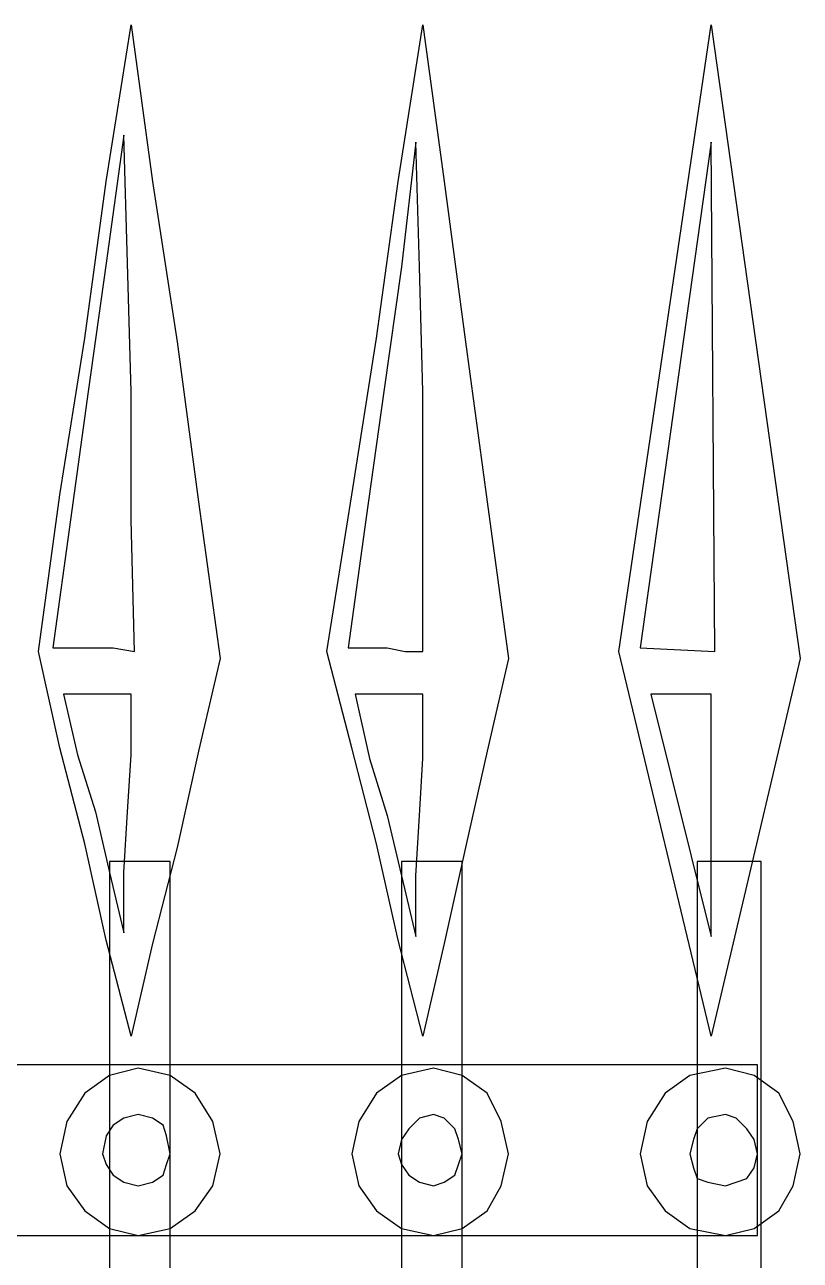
# Model space of a CAD drawing. Header units: centimetres. Extents: x -54 to 59, y -92 to 20.
# Drawn here: x 40.83 to 57.76, y -7.1 to 19.86 of the extents above; entities that cross this region are included whole.
import ezdxf

# ---------------------------------------------------------------- set-up
doc = ezdxf.new("R2010")
doc.units = ezdxf.units.CM
doc.header["$MEASUREMENT"] = 0
doc.layers.add('layer 1', color=7, linetype='Continuous')

msp = doc.modelspace()

# ---------------------------------------------------------------- linework, layer by layer
at = {"layer": 'layer 1', "color": 29}
for points, knots in [([(43.14886, 19.86279), (43.14886, 19.86279), (42.60472, 16.44252), (42.60472, 16.44252), (42.60472, 16.44252), (42.60472, 16.44252), (42.13832, 13.02224), (42.13832, 13.02224), (42.13832, 13.02224), (42.13832, 13.02224), (41.59419, 9.60197), (41.59419, 9.60197), (41.59419, 9.60197), (41.59419, 9.60197), (41.12779, 6.18169), (41.12779, 6.18169), (41.12779, 6.18169), (41.12779, 6.18169), (41.59419, 4.08289), (41.59419, 4.08289), (41.59419, 4.08289), (41.59419, 4.08289), (42.13832, 1.98408), (42.13832, 1.98408), (42.13832, 1.98408), (42.13832, 1.98408), (42.60472, -0.11473), (42.60472, -0.11473), (42.60472, -0.11473), (42.60472, -0.11473), (43.14886, -2.21353), (43.14886, -2.21353), (43.14886, -2.21353), (43.14886, -2.21353), (43.61526, -0.19246), (43.61526, -0.19246), (43.61526, -0.19246), (43.61526, -0.19246), (44.15939, 1.90635), (44.15939, 1.90635), (44.15939, 1.90635), (44.15939, 1.90635), (44.62579, 4.00515), (44.62579, 4.00515), (44.62579, 4.00515), (44.62579, 4.00515), (45.0922, 6.02622), (45.0922, 6.02622), (45.0922, 6.02622), (45.0922, 6.02622), (44.62579, 9.4465), (44.62579, 9.4465), (44.62579, 9.4465), (44.62579, 9.4465), (44.15939, 12.94451), (44.15939, 12.94451), (44.15939, 12.94451), (44.15939, 12.94451), (43.61526, 16.44252), (43.61526, 16.44252), (43.61526, 16.44252), (43.61526, 16.44252), (43.14886, 19.86279), (43.14886, 19.86279)], [0, 0, 0, 0, 0.0625, 0.0625, 0.0625, 0.0625, 0.125, 0.125, 0.125, 0.125, 0.1875, 0.1875, 0.1875, 0.1875, 0.25, 0.25, 0.25, 0.25, 0.3125, 0.3125, 0.3125, 0.3125, 0.375, 0.375, 0.375, 0.375, 0.4375, 0.4375, 0.4375, 0.4375, 0.5, 0.5, 0.5, 0.5, 0.5625, 0.5625, 0.5625, 0.5625, 0.625, 0.625, 0.625, 0.625, 0.6875, 0.6875, 0.6875, 0.6875, 0.75, 0.75, 0.75, 0.75, 0.8125, 0.8125, 0.8125, 0.8125, 0.875, 0.875, 0.875, 0.875, 0.9375, 0.9375, 0.9375, 0.9375, 1, 1, 1, 1]), ([(49.52301, 19.86279), (49.52301, 19.86279), (48.97887, 16.44252), (48.97887, 16.44252), (48.97887, 16.44252), (48.97887, 16.44252), (48.51247, 13.02224), (48.51247, 13.02224), (48.51247, 13.02224), (48.51247, 13.02224), (47.96834, 9.60197), (47.96834, 9.60197), (47.96834, 9.60197), (47.96834, 9.60197), (47.4242, 6.18169), (47.4242, 6.18169), (47.4242, 6.18169), (47.4242, 6.18169), (47.96834, 4.08289), (47.96834, 4.08289), (47.96834, 4.08289), (47.96834, 4.08289), (48.51247, 1.98408), (48.51247, 1.98408), (48.51247, 1.98408), (48.51247, 1.98408), (48.97887, -0.11473), (48.97887, -0.11473), (48.97887, -0.11473), (48.97887, -0.11473), (49.52301, -2.21353), (49.52301, -2.21353), (49.52301, -2.21353), (49.52301, -2.21353), (49.98941, -0.19246), (49.98941, -0.19246), (49.98941, -0.19246), (49.98941, -0.19246), (50.45581, 1.90635), (50.45581, 1.90635), (50.45581, 1.90635), (50.45581, 1.90635), (50.92221, 4.00515), (50.92221, 4.00515), (50.92221, 4.00515), (50.92221, 4.00515), (51.38861, 6.02622), (51.38861, 6.02622), (51.38861, 6.02622), (51.38861, 6.02622), (50.92221, 9.4465), (50.92221, 9.4465), (50.92221, 9.4465), (50.92221, 9.4465), (50.45581, 12.94451), (50.45581, 12.94451), (50.45581, 12.94451), (50.45581, 12.94451), (49.98941, 16.44252), (49.98941, 16.44252), (49.98941, 16.44252), (49.98941, 16.44252), (49.52301, 19.86279), (49.52301, 19.86279)], [0, 0, 0, 0, 0.0625, 0.0625, 0.0625, 0.0625, 0.125, 0.125, 0.125, 0.125, 0.1875, 0.1875, 0.1875, 0.1875, 0.25, 0.25, 0.25, 0.25, 0.3125, 0.3125, 0.3125, 0.3125, 0.375, 0.375, 0.375, 0.375, 0.4375, 0.4375, 0.4375, 0.4375, 0.5, 0.5, 0.5, 0.5, 0.5625, 0.5625, 0.5625, 0.5625, 0.625, 0.625, 0.625, 0.625, 0.6875, 0.6875, 0.6875, 0.6875, 0.75, 0.75, 0.75, 0.75, 0.8125, 0.8125, 0.8125, 0.8125, 0.875, 0.875, 0.875, 0.875, 0.9375, 0.9375, 0.9375, 0.9375, 1, 1, 1, 1]), ([(55.81942, 19.86279), (55.81942, 19.86279), (53.79835, 6.18169), (53.79835, 6.18169), (53.79835, 6.18169), (53.79835, 6.18169), (55.81942, -2.21353), (55.81942, -2.21353), (55.81942, -2.21353), (55.81942, -2.21353), (57.76276, 6.02622), (57.76276, 6.02622), (57.76276, 6.02622), (57.76276, 6.02622), (55.81942, 19.86279), (55.81942, 19.86279)], [0, 0, 0, 0, 0.25, 0.25, 0.25, 0.25, 0.5, 0.5, 0.5, 0.5, 0.75, 0.75, 0.75, 0.75, 1, 1, 1, 1]), ([(42.68246, 1.59541), (42.68246, 1.59541), (42.99339, 1.59541), (42.99339, 1.59541), (42.99339, 1.59541), (42.99339, 1.59541), (43.38206, 1.59541), (43.38206, 1.59541), (43.38206, 1.59541), (43.38206, 1.59541), (43.69299, 1.59541), (43.69299, 1.59541), (43.69299, 1.59541), (43.69299, 1.59541), (44.00393, 1.59541), (44.00393, 1.59541), (44.00393, 1.59541), (44.00393, 1.59541), (44.00393, -19.23718), (44.00393, -19.23718), (44.00393, -19.23718), (44.00393, -19.23718), (44.00393, -40.1475), (44.00393, -40.1475), (44.00393, -40.1475), (44.00393, -40.1475), (44.00393, -60.98008), (44.00393, -60.98008), (44.00393, -60.98008), (44.00393, -60.98008), (44.00393, -81.8904), (44.00393, -81.8904), (44.00393, -81.8904), (44.00393, -81.8904), (43.69299, -81.8904), (43.69299, -81.8904), (43.69299, -81.8904), (43.69299, -81.8904), (43.38206, -81.8904), (43.38206, -81.8904), (43.38206, -81.8904), (43.38206, -81.8904), (42.99339, -81.8904), (42.99339, -81.8904), (42.99339, -81.8904), (42.99339, -81.8904), (42.68246, -81.8904), (42.68246, -81.8904), (42.68246, -81.8904), (42.68246, -81.8904), (42.68246, -60.98008), (42.68246, -60.98008), (42.68246, -60.98008), (42.68246, -60.98008), (42.68246, -40.1475), (42.68246, -40.1475), (42.68246, -40.1475), (42.68246, -40.1475), (42.68246, -19.23718), (42.68246, -19.23718), (42.68246, -19.23718), (42.68246, -19.23718), (42.68246, 1.59541), (42.68246, 1.59541)], [0, 0, 0, 0, 0.0625, 0.0625, 0.0625, 0.0625, 0.125, 0.125, 0.125, 0.125, 0.1875, 0.1875, 0.1875, 0.1875, 0.25, 0.25, 0.25, 0.25, 0.3125, 0.3125, 0.3125, 0.3125, 0.375, 0.375, 0.375, 0.375, 0.4375, 0.4375, 0.4375, 0.4375, 0.5, 0.5, 0.5, 0.5, 0.5625, 0.5625, 0.5625, 0.5625, 0.625, 0.625, 0.625, 0.625, 0.6875, 0.6875, 0.6875, 0.6875, 0.75, 0.75, 0.75, 0.75, 0.8125, 0.8125, 0.8125, 0.8125, 0.875, 0.875, 0.875, 0.875, 0.9375, 0.9375, 0.9375, 0.9375, 1, 1, 1, 1]), ([(49.05661, 1.59541), (49.05661, 1.59541), (49.36754, 1.59541), (49.36754, 1.59541), (49.36754, 1.59541), (49.36754, 1.59541), (49.75621, 1.59541), (49.75621, 1.59541), (49.75621, 1.59541), (49.75621, 1.59541), (50.06714, 1.59541), (50.06714, 1.59541), (50.06714, 1.59541), (50.06714, 1.59541), (50.37808, 1.59541), (50.37808, 1.59541), (50.37808, 1.59541), (50.37808, 1.59541), (50.37808, -19.23718), (50.37808, -19.23718), (50.37808, -19.23718), (50.37808, -19.23718), (50.37808, -40.1475), (50.37808, -40.1475), (50.37808, -40.1475), (50.37808, -40.1475), (50.37808, -60.98008), (50.37808, -60.98008), (50.37808, -60.98008), (50.37808, -60.98008), (50.37808, -81.8904), (50.37808, -81.8904), (50.37808, -81.8904), (50.37808, -81.8904), (50.06714, -81.8904), (50.06714, -81.8904), (50.06714, -81.8904), (50.06714, -81.8904), (49.75621, -81.8904), (49.75621, -81.8904), (49.75621, -81.8904), (49.75621, -81.8904), (49.36754, -81.8904), (49.36754, -81.8904), (49.36754, -81.8904), (49.36754, -81.8904), (49.05661, -81.8904), (49.05661, -81.8904), (49.05661, -81.8904), (49.05661, -81.8904), (49.05661, -60.98008), (49.05661, -60.98008), (49.05661, -60.98008), (49.05661, -60.98008), (49.05661, -40.1475), (49.05661, -40.1475), (49.05661, -40.1475), (49.05661, -40.1475), (49.05661, -19.23718), (49.05661, -19.23718), (49.05661, -19.23718), (49.05661, -19.23718), (49.05661, 1.59541), (49.05661, 1.59541)], [0, 0, 0, 0, 0.0625, 0.0625, 0.0625, 0.0625, 0.125, 0.125, 0.125, 0.125, 0.1875, 0.1875, 0.1875, 0.1875, 0.25, 0.25, 0.25, 0.25, 0.3125, 0.3125, 0.3125, 0.3125, 0.375, 0.375, 0.375, 0.375, 0.4375, 0.4375, 0.4375, 0.4375, 0.5, 0.5, 0.5, 0.5, 0.5625, 0.5625, 0.5625, 0.5625, 0.625, 0.625, 0.625, 0.625, 0.6875, 0.6875, 0.6875, 0.6875, 0.75, 0.75, 0.75, 0.75, 0.8125, 0.8125, 0.8125, 0.8125, 0.875, 0.875, 0.875, 0.875, 0.9375, 0.9375, 0.9375, 0.9375, 1, 1, 1, 1]), ([(55.50849, 1.59541), (55.50849, 1.59541), (56.90769, 1.59541), (56.90769, 1.59541), (56.90769, 1.59541), (56.90769, 1.59541), (56.90769, -81.8904), (56.90769, -81.8904), (56.90769, -81.8904), (56.90769, -81.8904), (55.50849, -81.8904), (55.50849, -81.8904), (55.50849, -81.8904), (55.50849, -81.8904), (55.50849, 1.59541), (55.50849, 1.59541)], [0, 0, 0, 0, 0.25, 0.25, 0.25, 0.25, 0.5, 0.5, 0.5, 0.5, 0.75, 0.75, 0.75, 0.75, 1, 1, 1, 1]), ([(43.30432, -2.91313), (43.30432, -2.91313), (44.00393, -3.0686), (44.00393, -3.0686), (44.00393, -3.0686), (44.00393, -3.0686), (44.54806, -3.45727), (44.54806, -3.45727), (44.54806, -3.45727), (44.54806, -3.45727), (44.93673, -4.07914), (44.93673, -4.07914), (44.93673, -4.07914), (44.93673, -4.07914), (45.0922, -4.77874), (45.0922, -4.77874), (45.0922, -4.77874), (45.0922, -4.77874), (44.93673, -5.47834), (44.93673, -5.47834), (44.93673, -5.47834), (44.93673, -5.47834), (44.54806, -6.02247), (44.54806, -6.02247), (44.54806, -6.02247), (44.54806, -6.02247), (44.00393, -6.41114), (44.00393, -6.41114), (44.00393, -6.41114), (44.00393, -6.41114), (43.30432, -6.56661), (43.30432, -6.56661), (43.30432, -6.56661), (43.30432, -6.56661), (42.68246, -6.41114), (42.68246, -6.41114), (42.68246, -6.41114), (42.68246, -6.41114), (42.13832, -6.02247), (42.13832, -6.02247), (42.13832, -6.02247), (42.13832, -6.02247), (41.74965, -5.47834), (41.74965, -5.47834), (41.74965, -5.47834), (41.74965, -5.47834), (41.59419, -4.77874), (41.59419, -4.77874), (41.59419, -4.77874), (41.59419, -4.77874), (41.74965, -4.07914), (41.74965, -4.07914), (41.74965, -4.07914), (41.74965, -4.07914), (42.13832, -3.45727), (42.13832, -3.45727), (42.13832, -3.45727), (42.13832, -3.45727), (42.68246, -3.0686), (42.68246, -3.0686), (42.68246, -3.0686), (42.68246, -3.0686), (43.30432, -2.91313), (43.30432, -2.91313)], [0, 0, 0, 0, 0.0625, 0.0625, 0.0625, 0.0625, 0.125, 0.125, 0.125, 0.125, 0.1875, 0.1875, 0.1875, 0.1875, 0.25, 0.25, 0.25, 0.25, 0.3125, 0.3125, 0.3125, 0.3125, 0.375, 0.375, 0.375, 0.375, 0.4375, 0.4375, 0.4375, 0.4375, 0.5, 0.5, 0.5, 0.5, 0.5625, 0.5625, 0.5625, 0.5625, 0.625, 0.625, 0.625, 0.625, 0.6875, 0.6875, 0.6875, 0.6875, 0.75, 0.75, 0.75, 0.75, 0.8125, 0.8125, 0.8125, 0.8125, 0.875, 0.875, 0.875, 0.875, 0.9375, 0.9375, 0.9375, 0.9375, 1, 1, 1, 1]), ([(49.75621, -2.91313), (49.75621, -2.91313), (50.37808, -3.0686), (50.37808, -3.0686), (50.37808, -3.0686), (50.37808, -3.0686), (50.92221, -3.45727), (50.92221, -3.45727), (50.92221, -3.45727), (50.92221, -3.45727), (51.23315, -4.07914), (51.23315, -4.07914), (51.23315, -4.07914), (51.23315, -4.07914), (51.38861, -4.77874), (51.38861, -4.77874), (51.38861, -4.77874), (51.38861, -4.77874), (51.23315, -5.47834), (51.23315, -5.47834), (51.23315, -5.47834), (51.23315, -5.47834), (50.92221, -6.02247), (50.92221, -6.02247), (50.92221, -6.02247), (50.92221, -6.02247), (50.37808, -6.41114), (50.37808, -6.41114), (50.37808, -6.41114), (50.37808, -6.41114), (49.75621, -6.56661), (49.75621, -6.56661), (49.75621, -6.56661), (49.75621, -6.56661), (49.05661, -6.41114), (49.05661, -6.41114), (49.05661, -6.41114), (49.05661, -6.41114), (48.51247, -6.02247), (48.51247, -6.02247), (48.51247, -6.02247), (48.51247, -6.02247), (48.1238, -5.47834), (48.1238, -5.47834), (48.1238, -5.47834), (48.1238, -5.47834), (47.96834, -4.77874), (47.96834, -4.77874), (47.96834, -4.77874), (47.96834, -4.77874), (48.1238, -4.07914), (48.1238, -4.07914), (48.1238, -4.07914), (48.1238, -4.07914), (48.51247, -3.45727), (48.51247, -3.45727), (48.51247, -3.45727), (48.51247, -3.45727), (49.05661, -3.0686), (49.05661, -3.0686), (49.05661, -3.0686), (49.05661, -3.0686), (49.75621, -2.91313), (49.75621, -2.91313)], [0, 0, 0, 0, 0.0625, 0.0625, 0.0625, 0.0625, 0.125, 0.125, 0.125, 0.125, 0.1875, 0.1875, 0.1875, 0.1875, 0.25, 0.25, 0.25, 0.25, 0.3125, 0.3125, 0.3125, 0.3125, 0.375, 0.375, 0.375, 0.375, 0.4375, 0.4375, 0.4375, 0.4375, 0.5, 0.5, 0.5, 0.5, 0.5625, 0.5625, 0.5625, 0.5625, 0.625, 0.625, 0.625, 0.625, 0.6875, 0.6875, 0.6875, 0.6875, 0.75, 0.75, 0.75, 0.75, 0.8125, 0.8125, 0.8125, 0.8125, 0.875, 0.875, 0.875, 0.875, 0.9375, 0.9375, 0.9375, 0.9375, 1, 1, 1, 1]), ([(56.13036, -2.91313), (56.13036, -2.91313), (56.75223, -3.0686), (56.75223, -3.0686), (56.75223, -3.0686), (56.75223, -3.0686), (57.29636, -3.45727), (57.29636, -3.45727), (57.29636, -3.45727), (57.29636, -3.45727), (57.6073, -4.07914), (57.6073, -4.07914), (57.6073, -4.07914), (57.6073, -4.07914), (57.76276, -4.77874), (57.76276, -4.77874), (57.76276, -4.77874), (57.76276, -4.77874), (57.6073, -5.47834), (57.6073, -5.47834), (57.6073, -5.47834), (57.6073, -5.47834), (57.29636, -6.02247), (57.29636, -6.02247), (57.29636, -6.02247), (57.29636, -6.02247), (56.75223, -6.41114), (56.75223, -6.41114), (56.75223, -6.41114), (56.75223, -6.41114), (56.13036, -6.56661), (56.13036, -6.56661), (56.13036, -6.56661), (56.13036, -6.56661), (55.35302, -6.41114), (55.35302, -6.41114), (55.35302, -6.41114), (55.35302, -6.41114), (54.80889, -6.02247), (54.80889, -6.02247), (54.80889, -6.02247), (54.80889, -6.02247), (54.42022, -5.47834), (54.42022, -5.47834), (54.42022, -5.47834), (54.42022, -5.47834), (54.26475, -4.77874), (54.26475, -4.77874), (54.26475, -4.77874), (54.26475, -4.77874), (54.42022, -4.07914), (54.42022, -4.07914), (54.42022, -4.07914), (54.42022, -4.07914), (54.80889, -3.45727), (54.80889, -3.45727), (54.80889, -3.45727), (54.80889, -3.45727), (55.35302, -3.0686), (55.35302, -3.0686), (55.35302, -3.0686), (55.35302, -3.0686), (56.13036, -2.91313), (56.13036, -2.91313)], [0, 0, 0, 0, 0.0625, 0.0625, 0.0625, 0.0625, 0.125, 0.125, 0.125, 0.125, 0.1875, 0.1875, 0.1875, 0.1875, 0.25, 0.25, 0.25, 0.25, 0.3125, 0.3125, 0.3125, 0.3125, 0.375, 0.375, 0.375, 0.375, 0.4375, 0.4375, 0.4375, 0.4375, 0.5, 0.5, 0.5, 0.5, 0.5625, 0.5625, 0.5625, 0.5625, 0.625, 0.625, 0.625, 0.625, 0.6875, 0.6875, 0.6875, 0.6875, 0.75, 0.75, 0.75, 0.75, 0.8125, 0.8125, 0.8125, 0.8125, 0.875, 0.875, 0.875, 0.875, 0.9375, 0.9375, 0.9375, 0.9375, 1, 1, 1, 1])]:
    msp.add_open_spline(points, degree=3, knots=knots, dxfattribs=at)
at = {"layer": 'layer 1', "color": 42}
for points, knots in [([(42.99339, 17.45305), (42.99339, 17.45305), (43.07112, 14.65465), (43.07112, 14.65465), (43.07112, 14.65465), (43.07112, 14.65465), (43.14886, 11.85624), (43.14886, 11.85624), (43.14886, 11.85624), (43.14886, 11.85624), (43.14886, 9.05783), (43.14886, 9.05783), (43.14886, 9.05783), (43.14886, 9.05783), (43.22659, 6.18169), (43.22659, 6.18169), (43.22659, 6.18169), (43.22659, 6.18169), (42.76019, 6.25942), (42.76019, 6.25942), (42.76019, 6.25942), (42.76019, 6.25942), (42.37152, 6.25942), (42.37152, 6.25942), (42.37152, 6.25942), (42.37152, 6.25942), (41.90512, 6.25942), (41.90512, 6.25942), (41.90512, 6.25942), (41.90512, 6.25942), (41.43872, 6.25942), (41.43872, 6.25942), (41.43872, 6.25942), (41.43872, 6.25942), (41.82739, 9.05783), (41.82739, 9.05783), (41.82739, 9.05783), (41.82739, 9.05783), (42.21606, 11.85624), (42.21606, 11.85624), (42.21606, 11.85624), (42.21606, 11.85624), (42.60472, 14.65465), (42.60472, 14.65465), (42.60472, 14.65465), (42.60472, 14.65465), (42.99339, 17.45305), (42.99339, 17.45305)], [0, 0, 0, 0, 0.08333333, 0.08333333, 0.08333333, 0.08333333, 0.16666667, 0.16666667, 0.16666667, 0.16666667, 0.25, 0.25, 0.25, 0.25, 0.33333333, 0.33333333, 0.33333333, 0.33333333, 0.41666667, 0.41666667, 0.41666667, 0.41666667, 0.5, 0.5, 0.5, 0.5, 0.58333333, 0.58333333, 0.58333333, 0.58333333, 0.66666667, 0.66666667, 0.66666667, 0.66666667, 0.75, 0.75, 0.75, 0.75, 0.83333333, 0.83333333, 0.83333333, 0.83333333, 0.91666667, 0.91666667, 0.91666667, 0.91666667, 1, 1, 1, 1]), ([(42.99339, 17.45305), (42.99339, 17.45305), (43.07112, 14.65465), (43.07112, 14.65465), (43.07112, 14.65465), (43.07112, 14.65465), (43.14886, 11.85624), (43.14886, 11.85624), (43.14886, 11.85624), (43.14886, 11.85624), (43.14886, 9.05783), (43.14886, 9.05783), (43.14886, 9.05783), (43.14886, 9.05783), (43.22659, 6.18169), (43.22659, 6.18169), (43.22659, 6.18169), (43.22659, 6.18169), (42.76019, 6.25942), (42.76019, 6.25942), (42.76019, 6.25942), (42.76019, 6.25942), (42.37152, 6.25942), (42.37152, 6.25942), (42.37152, 6.25942), (42.37152, 6.25942), (41.90512, 6.25942), (41.90512, 6.25942), (41.90512, 6.25942), (41.90512, 6.25942), (41.43872, 6.25942), (41.43872, 6.25942), (41.43872, 6.25942), (41.43872, 6.25942), (41.82739, 9.05783), (41.82739, 9.05783), (41.82739, 9.05783), (41.82739, 9.05783), (42.21606, 11.85624), (42.21606, 11.85624), (42.21606, 11.85624), (42.21606, 11.85624), (42.60472, 14.65465), (42.60472, 14.65465), (42.60472, 14.65465), (42.60472, 14.65465), (42.99339, 17.45305), (42.99339, 17.45305)], [0, 0, 0, 0, 0.08333333, 0.08333333, 0.08333333, 0.08333333, 0.16666667, 0.16666667, 0.16666667, 0.16666667, 0.25, 0.25, 0.25, 0.25, 0.33333333, 0.33333333, 0.33333333, 0.33333333, 0.41666667, 0.41666667, 0.41666667, 0.41666667, 0.5, 0.5, 0.5, 0.5, 0.58333333, 0.58333333, 0.58333333, 0.58333333, 0.66666667, 0.66666667, 0.66666667, 0.66666667, 0.75, 0.75, 0.75, 0.75, 0.83333333, 0.83333333, 0.83333333, 0.83333333, 0.91666667, 0.91666667, 0.91666667, 0.91666667, 1, 1, 1, 1]), ([(49.36754, 17.29759), (49.36754, 17.29759), (49.44527, 14.57691), (49.44527, 14.57691), (49.44527, 14.57691), (49.44527, 14.57691), (49.52301, 11.85624), (49.52301, 11.85624), (49.52301, 11.85624), (49.52301, 11.85624), (49.52301, 9.05783), (49.52301, 9.05783), (49.52301, 9.05783), (49.52301, 9.05783), (49.52301, 6.18169), (49.52301, 6.18169), (49.52301, 6.18169), (49.52301, 6.18169), (49.13434, 6.18169), (49.13434, 6.18169), (49.13434, 6.18169), (49.13434, 6.18169), (48.74567, 6.25942), (48.74567, 6.25942), (48.74567, 6.25942), (48.74567, 6.25942), (48.357, 6.25942), (48.357, 6.25942), (48.357, 6.25942), (48.357, 6.25942), (47.8906, 6.25942), (47.8906, 6.25942), (47.8906, 6.25942), (47.8906, 6.25942), (48.27927, 9.05783), (48.27927, 9.05783), (48.27927, 9.05783), (48.27927, 9.05783), (48.66794, 11.85624), (48.66794, 11.85624), (48.66794, 11.85624), (48.66794, 11.85624), (49.05661, 14.57691), (49.05661, 14.57691), (49.05661, 14.57691), (49.05661, 14.57691), (49.36754, 17.29759), (49.36754, 17.29759)], [0, 0, 0, 0, 0.08333333, 0.08333333, 0.08333333, 0.08333333, 0.16666667, 0.16666667, 0.16666667, 0.16666667, 0.25, 0.25, 0.25, 0.25, 0.33333333, 0.33333333, 0.33333333, 0.33333333, 0.41666667, 0.41666667, 0.41666667, 0.41666667, 0.5, 0.5, 0.5, 0.5, 0.58333333, 0.58333333, 0.58333333, 0.58333333, 0.66666667, 0.66666667, 0.66666667, 0.66666667, 0.75, 0.75, 0.75, 0.75, 0.83333333, 0.83333333, 0.83333333, 0.83333333, 0.91666667, 0.91666667, 0.91666667, 0.91666667, 1, 1, 1, 1]), ([(49.36754, 17.29759), (49.36754, 17.29759), (49.44527, 14.57691), (49.44527, 14.57691), (49.44527, 14.57691), (49.44527, 14.57691), (49.52301, 11.85624), (49.52301, 11.85624), (49.52301, 11.85624), (49.52301, 11.85624), (49.52301, 9.05783), (49.52301, 9.05783), (49.52301, 9.05783), (49.52301, 9.05783), (49.52301, 6.18169), (49.52301, 6.18169), (49.52301, 6.18169), (49.52301, 6.18169), (49.13434, 6.18169), (49.13434, 6.18169), (49.13434, 6.18169), (49.13434, 6.18169), (48.74567, 6.25942), (48.74567, 6.25942), (48.74567, 6.25942), (48.74567, 6.25942), (48.357, 6.25942), (48.357, 6.25942), (48.357, 6.25942), (48.357, 6.25942), (47.8906, 6.25942), (47.8906, 6.25942), (47.8906, 6.25942), (47.8906, 6.25942), (48.27927, 9.05783), (48.27927, 9.05783), (48.27927, 9.05783), (48.27927, 9.05783), (48.66794, 11.85624), (48.66794, 11.85624), (48.66794, 11.85624), (48.66794, 11.85624), (49.05661, 14.57691), (49.05661, 14.57691), (49.05661, 14.57691), (49.05661, 14.57691), (49.36754, 17.29759), (49.36754, 17.29759)], [0, 0, 0, 0, 0.08333333, 0.08333333, 0.08333333, 0.08333333, 0.16666667, 0.16666667, 0.16666667, 0.16666667, 0.25, 0.25, 0.25, 0.25, 0.33333333, 0.33333333, 0.33333333, 0.33333333, 0.41666667, 0.41666667, 0.41666667, 0.41666667, 0.5, 0.5, 0.5, 0.5, 0.58333333, 0.58333333, 0.58333333, 0.58333333, 0.66666667, 0.66666667, 0.66666667, 0.66666667, 0.75, 0.75, 0.75, 0.75, 0.83333333, 0.83333333, 0.83333333, 0.83333333, 0.91666667, 0.91666667, 0.91666667, 0.91666667, 1, 1, 1, 1]), ([(55.81942, 17.29759), (55.81942, 17.29759), (55.89716, 6.18169), (55.89716, 6.18169), (55.89716, 6.18169), (55.89716, 6.18169), (54.26475, 6.25942), (54.26475, 6.25942), (54.26475, 6.25942), (54.26475, 6.25942), (55.81942, 17.29759), (55.81942, 17.29759)], [0, 0, 0, 0, 0.33333333, 0.33333333, 0.33333333, 0.33333333, 0.66666667, 0.66666667, 0.66666667, 0.66666667, 1, 1, 1, 1]), ([(55.81942, 17.29759), (55.81942, 17.29759), (55.89716, 6.18169), (55.89716, 6.18169), (55.89716, 6.18169), (55.89716, 6.18169), (54.26475, 6.25942), (54.26475, 6.25942), (54.26475, 6.25942), (54.26475, 6.25942), (55.81942, 17.29759), (55.81942, 17.29759)], [0, 0, 0, 0, 0.33333333, 0.33333333, 0.33333333, 0.33333333, 0.66666667, 0.66666667, 0.66666667, 0.66666667, 1, 1, 1, 1]), ([(43.30432, -3.92367), (43.30432, -3.92367), (43.61526, -4.0014), (43.61526, -4.0014), (43.61526, -4.0014), (43.61526, -4.0014), (43.84846, -4.15687), (43.84846, -4.15687), (43.84846, -4.15687), (43.84846, -4.15687), (43.92619, -4.39007), (43.92619, -4.39007), (43.92619, -4.39007), (43.92619, -4.39007), (44.00393, -4.77874), (44.00393, -4.77874), (44.00393, -4.77874), (44.00393, -4.77874), (43.92619, -5.01194), (43.92619, -5.01194), (43.92619, -5.01194), (43.92619, -5.01194), (43.84846, -5.24514), (43.84846, -5.24514), (43.84846, -5.24514), (43.84846, -5.24514), (43.61526, -5.40061), (43.61526, -5.40061), (43.61526, -5.40061), (43.61526, -5.40061), (43.30432, -5.47834), (43.30432, -5.47834), (43.30432, -5.47834), (43.30432, -5.47834), (42.99339, -5.40061), (42.99339, -5.40061), (42.99339, -5.40061), (42.99339, -5.40061), (42.76019, -5.24514), (42.76019, -5.24514), (42.76019, -5.24514), (42.76019, -5.24514), (42.60472, -5.01194), (42.60472, -5.01194), (42.60472, -5.01194), (42.60472, -5.01194), (42.52699, -4.77874), (42.52699, -4.77874), (42.52699, -4.77874), (42.52699, -4.77874), (42.60472, -4.39007), (42.60472, -4.39007), (42.60472, -4.39007), (42.60472, -4.39007), (42.76019, -4.15687), (42.76019, -4.15687), (42.76019, -4.15687), (42.76019, -4.15687), (42.99339, -4.0014), (42.99339, -4.0014), (42.99339, -4.0014), (42.99339, -4.0014), (43.30432, -3.92367), (43.30432, -3.92367)], [0, 0, 0, 0, 0.0625, 0.0625, 0.0625, 0.0625, 0.125, 0.125, 0.125, 0.125, 0.1875, 0.1875, 0.1875, 0.1875, 0.25, 0.25, 0.25, 0.25, 0.3125, 0.3125, 0.3125, 0.3125, 0.375, 0.375, 0.375, 0.375, 0.4375, 0.4375, 0.4375, 0.4375, 0.5, 0.5, 0.5, 0.5, 0.5625, 0.5625, 0.5625, 0.5625, 0.625, 0.625, 0.625, 0.625, 0.6875, 0.6875, 0.6875, 0.6875, 0.75, 0.75, 0.75, 0.75, 0.8125, 0.8125, 0.8125, 0.8125, 0.875, 0.875, 0.875, 0.875, 0.9375, 0.9375, 0.9375, 0.9375, 1, 1, 1, 1]), ([(49.75621, -3.92367), (49.75621, -3.92367), (49.98941, -4.0014), (49.98941, -4.0014), (49.98941, -4.0014), (49.98941, -4.0014), (50.22261, -4.2346), (50.22261, -4.2346), (50.22261, -4.2346), (50.22261, -4.2346), (50.30034, -4.4678), (50.30034, -4.4678), (50.30034, -4.4678), (50.30034, -4.4678), (50.37808, -4.77874), (50.37808, -4.77874), (50.37808, -4.77874), (50.37808, -4.77874), (50.30034, -5.01194), (50.30034, -5.01194), (50.30034, -5.01194), (50.30034, -5.01194), (50.22261, -5.24514), (50.22261, -5.24514), (50.22261, -5.24514), (50.22261, -5.24514), (49.98941, -5.40061), (49.98941, -5.40061), (49.98941, -5.40061), (49.98941, -5.40061), (49.75621, -5.47834), (49.75621, -5.47834), (49.75621, -5.47834), (49.75621, -5.47834), (49.44527, -5.40061), (49.44527, -5.40061), (49.44527, -5.40061), (49.44527, -5.40061), (49.21207, -5.24514), (49.21207, -5.24514), (49.21207, -5.24514), (49.21207, -5.24514), (49.05661, -5.01194), (49.05661, -5.01194), (49.05661, -5.01194), (49.05661, -5.01194), (48.97887, -4.77874), (48.97887, -4.77874), (48.97887, -4.77874), (48.97887, -4.77874), (49.05661, -4.4678), (49.05661, -4.4678), (49.05661, -4.4678), (49.05661, -4.4678), (49.21207, -4.2346), (49.21207, -4.2346), (49.21207, -4.2346), (49.21207, -4.2346), (49.44527, -4.0014), (49.44527, -4.0014), (49.44527, -4.0014), (49.44527, -4.0014), (49.75621, -3.92367), (49.75621, -3.92367)], [0, 0, 0, 0, 0.0625, 0.0625, 0.0625, 0.0625, 0.125, 0.125, 0.125, 0.125, 0.1875, 0.1875, 0.1875, 0.1875, 0.25, 0.25, 0.25, 0.25, 0.3125, 0.3125, 0.3125, 0.3125, 0.375, 0.375, 0.375, 0.375, 0.4375, 0.4375, 0.4375, 0.4375, 0.5, 0.5, 0.5, 0.5, 0.5625, 0.5625, 0.5625, 0.5625, 0.625, 0.625, 0.625, 0.625, 0.6875, 0.6875, 0.6875, 0.6875, 0.75, 0.75, 0.75, 0.75, 0.8125, 0.8125, 0.8125, 0.8125, 0.875, 0.875, 0.875, 0.875, 0.9375, 0.9375, 0.9375, 0.9375, 1, 1, 1, 1]), ([(56.13036, -3.92367), (56.13036, -3.92367), (56.36356, -4.0014), (56.36356, -4.0014), (56.36356, -4.0014), (56.36356, -4.0014), (56.59676, -4.2346), (56.59676, -4.2346), (56.59676, -4.2346), (56.59676, -4.2346), (56.75223, -4.4678), (56.75223, -4.4678), (56.75223, -4.4678), (56.75223, -4.4678), (56.82996, -4.77874), (56.82996, -4.77874), (56.82996, -4.77874), (56.82996, -4.77874), (56.75223, -5.08967), (56.75223, -5.08967), (56.75223, -5.08967), (56.75223, -5.08967), (56.59676, -5.32287), (56.59676, -5.32287), (56.59676, -5.32287), (56.59676, -5.32287), (56.36356, -5.40061), (56.36356, -5.40061), (56.36356, -5.40061), (56.36356, -5.40061), (56.13036, -5.47834), (56.13036, -5.47834), (56.13036, -5.47834), (56.13036, -5.47834), (55.74169, -5.40061), (55.74169, -5.40061), (55.74169, -5.40061), (55.74169, -5.40061), (55.50849, -5.32287), (55.50849, -5.32287), (55.50849, -5.32287), (55.50849, -5.32287), (55.43076, -5.08967), (55.43076, -5.08967), (55.43076, -5.08967), (55.43076, -5.08967), (55.35302, -4.77874), (55.35302, -4.77874), (55.35302, -4.77874), (55.35302, -4.77874), (55.43076, -4.4678), (55.43076, -4.4678), (55.43076, -4.4678), (55.43076, -4.4678), (55.50849, -4.2346), (55.50849, -4.2346), (55.50849, -4.2346), (55.50849, -4.2346), (55.74169, -4.0014), (55.74169, -4.0014), (55.74169, -4.0014), (55.74169, -4.0014), (56.13036, -3.92367), (56.13036, -3.92367)], [0, 0, 0, 0, 0.0625, 0.0625, 0.0625, 0.0625, 0.125, 0.125, 0.125, 0.125, 0.1875, 0.1875, 0.1875, 0.1875, 0.25, 0.25, 0.25, 0.25, 0.3125, 0.3125, 0.3125, 0.3125, 0.375, 0.375, 0.375, 0.375, 0.4375, 0.4375, 0.4375, 0.4375, 0.5, 0.5, 0.5, 0.5, 0.5625, 0.5625, 0.5625, 0.5625, 0.625, 0.625, 0.625, 0.625, 0.6875, 0.6875, 0.6875, 0.6875, 0.75, 0.75, 0.75, 0.75, 0.8125, 0.8125, 0.8125, 0.8125, 0.875, 0.875, 0.875, 0.875, 0.9375, 0.9375, 0.9375, 0.9375, 1, 1, 1, 1])]:
    msp.add_open_spline(points, degree=3, knots=knots, dxfattribs=at)
at = {"layer": 'layer 1', "color": 44}
for points, knots in [([(41.67192, 5.24889), (41.67192, 5.24889), (42.06059, 5.24889), (42.06059, 5.24889), (42.06059, 5.24889), (42.06059, 5.24889), (42.44926, 5.24889), (42.44926, 5.24889), (42.44926, 5.24889), (42.44926, 5.24889), (42.76019, 5.24889), (42.76019, 5.24889), (42.76019, 5.24889), (42.76019, 5.24889), (43.14886, 5.24889), (43.14886, 5.24889), (43.14886, 5.24889), (43.14886, 5.24889), (43.14886, 3.92742), (43.14886, 3.92742), (43.14886, 3.92742), (43.14886, 3.92742), (43.07112, 2.68368), (43.07112, 2.68368), (43.07112, 2.68368), (43.07112, 2.68368), (42.99339, 1.36221), (42.99339, 1.36221), (42.99339, 1.36221), (42.99339, 1.36221), (42.99339, 0.04074), (42.99339, 0.04074), (42.99339, 0.04074), (42.99339, 0.04074), (42.68246, 1.36221), (42.68246, 1.36221), (42.68246, 1.36221), (42.68246, 1.36221), (42.37152, 2.68368), (42.37152, 2.68368), (42.37152, 2.68368), (42.37152, 2.68368), (41.98285, 3.92742), (41.98285, 3.92742), (41.98285, 3.92742), (41.98285, 3.92742), (41.67192, 5.24889), (41.67192, 5.24889)], [0, 0, 0, 0, 0.08333333, 0.08333333, 0.08333333, 0.08333333, 0.16666667, 0.16666667, 0.16666667, 0.16666667, 0.25, 0.25, 0.25, 0.25, 0.33333333, 0.33333333, 0.33333333, 0.33333333, 0.41666667, 0.41666667, 0.41666667, 0.41666667, 0.5, 0.5, 0.5, 0.5, 0.58333333, 0.58333333, 0.58333333, 0.58333333, 0.66666667, 0.66666667, 0.66666667, 0.66666667, 0.75, 0.75, 0.75, 0.75, 0.83333333, 0.83333333, 0.83333333, 0.83333333, 0.91666667, 0.91666667, 0.91666667, 0.91666667, 1, 1, 1, 1]), ([(48.04607, 5.24889), (48.04607, 5.24889), (48.43474, 5.24889), (48.43474, 5.24889), (48.43474, 5.24889), (48.43474, 5.24889), (48.82341, 5.24889), (48.82341, 5.24889), (48.82341, 5.24889), (48.82341, 5.24889), (49.13434, 5.24889), (49.13434, 5.24889), (49.13434, 5.24889), (49.13434, 5.24889), (49.52301, 5.24889), (49.52301, 5.24889), (49.52301, 5.24889), (49.52301, 5.24889), (49.52301, 3.84968), (49.52301, 3.84968), (49.52301, 3.84968), (49.52301, 3.84968), (49.44527, 2.60595), (49.44527, 2.60595), (49.44527, 2.60595), (49.44527, 2.60595), (49.36754, 1.28448), (49.36754, 1.28448), (49.36754, 1.28448), (49.36754, 1.28448), (49.36754, -0.03699), (49.36754, -0.03699), (49.36754, -0.03699), (49.36754, -0.03699), (49.05661, 1.28448), (49.05661, 1.28448), (49.05661, 1.28448), (49.05661, 1.28448), (48.74567, 2.60595), (48.74567, 2.60595), (48.74567, 2.60595), (48.74567, 2.60595), (48.357, 3.84968), (48.357, 3.84968), (48.357, 3.84968), (48.357, 3.84968), (48.04607, 5.24889), (48.04607, 5.24889)], [0, 0, 0, 0, 0.08333333, 0.08333333, 0.08333333, 0.08333333, 0.16666667, 0.16666667, 0.16666667, 0.16666667, 0.25, 0.25, 0.25, 0.25, 0.33333333, 0.33333333, 0.33333333, 0.33333333, 0.41666667, 0.41666667, 0.41666667, 0.41666667, 0.5, 0.5, 0.5, 0.5, 0.58333333, 0.58333333, 0.58333333, 0.58333333, 0.66666667, 0.66666667, 0.66666667, 0.66666667, 0.75, 0.75, 0.75, 0.75, 0.83333333, 0.83333333, 0.83333333, 0.83333333, 0.91666667, 0.91666667, 0.91666667, 0.91666667, 1, 1, 1, 1]), ([(54.49795, 5.24889), (54.49795, 5.24889), (55.81942, 5.24889), (55.81942, 5.24889), (55.81942, 5.24889), (55.81942, 5.24889), (55.81942, -0.03699), (55.81942, -0.03699), (55.81942, -0.03699), (55.81942, -0.03699), (54.49795, 5.24889), (54.49795, 5.24889)], [0, 0, 0, 0, 0.33333333, 0.33333333, 0.33333333, 0.33333333, 0.66666667, 0.66666667, 0.66666667, 0.66666667, 1, 1, 1, 1]), ([(-52.54112, -2.8354), (-52.54112, -2.8354), (56.82996, -2.8354), (56.82996, -2.8354), (56.82996, -2.8354), (56.82996, -2.8354), (56.82996, -6.56661), (56.82996, -6.56661), (56.82996, -6.56661), (56.82996, -6.56661), (-52.54112, -6.56661), (-52.54112, -6.56661), (-52.54112, -6.56661), (-52.54112, -6.56661), (-52.54112, -2.8354), (-52.54112, -2.8354)], [0, 0, 0, 0, 0.25, 0.25, 0.25, 0.25, 0.5, 0.5, 0.5, 0.5, 0.75, 0.75, 0.75, 0.75, 1, 1, 1, 1])]:
    msp.add_open_spline(points, degree=3, knots=knots, dxfattribs=at)

doc.saveas('drawing.dxf')
